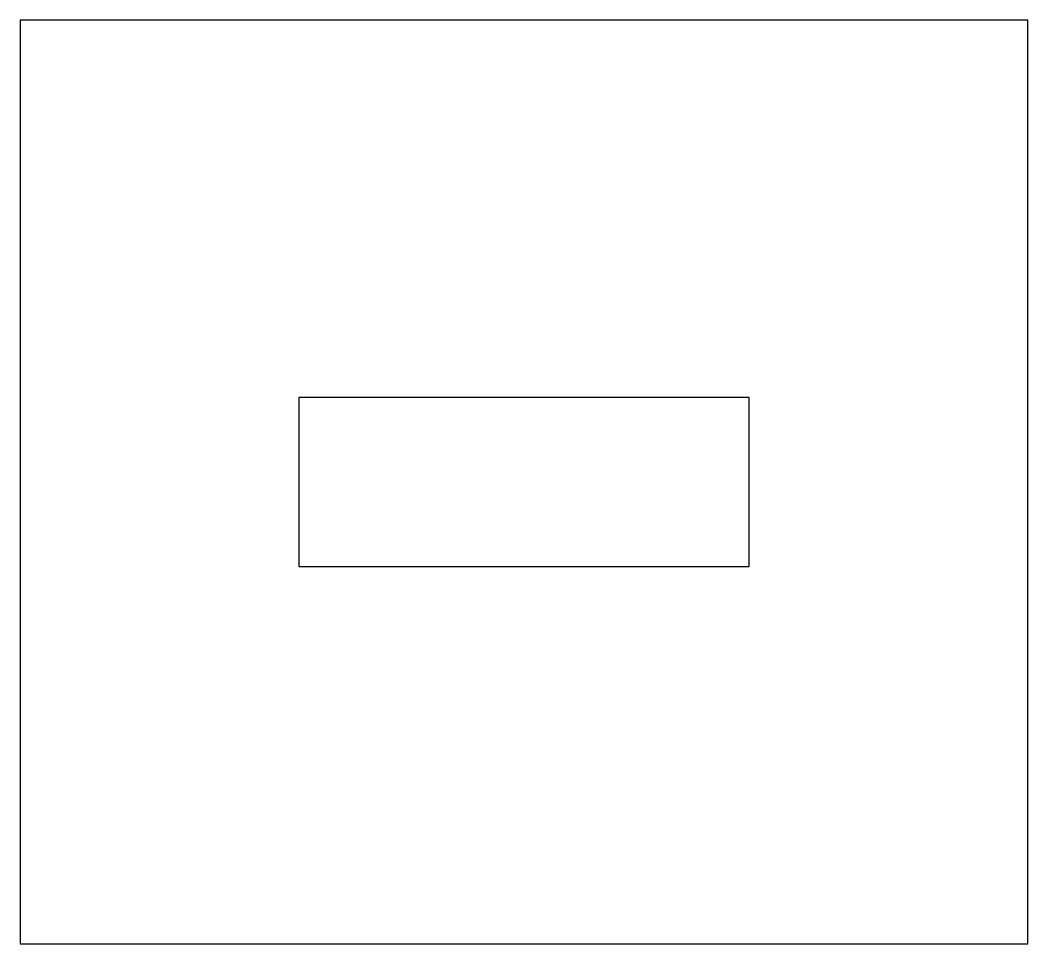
# Model space of a CAD drawing. Header units: metres. Extents: x 0 to 71.6, y 0 to 65.6.
import ezdxf

# ---------------------------------------------------------------- set-up
doc = ezdxf.new("R2010")
doc.units = ezdxf.units.M
doc.layers.add('CUT', color=7, linetype='Continuous')

msp = doc.modelspace()

# ---------------------------------------------------------------- linework, layer by layer
at = {"layer": 'CUT'}
for points in [[(0, 0), (71.6, 0), (71.6, 65.6), (0, 65.6)], [(19.8, 26.8), (51.8, 26.8), (51.8, 38.8), (19.8, 38.8)]]:
    msp.add_lwpolyline(points, close=True, dxfattribs=at)

doc.saveas('drawing.dxf')
